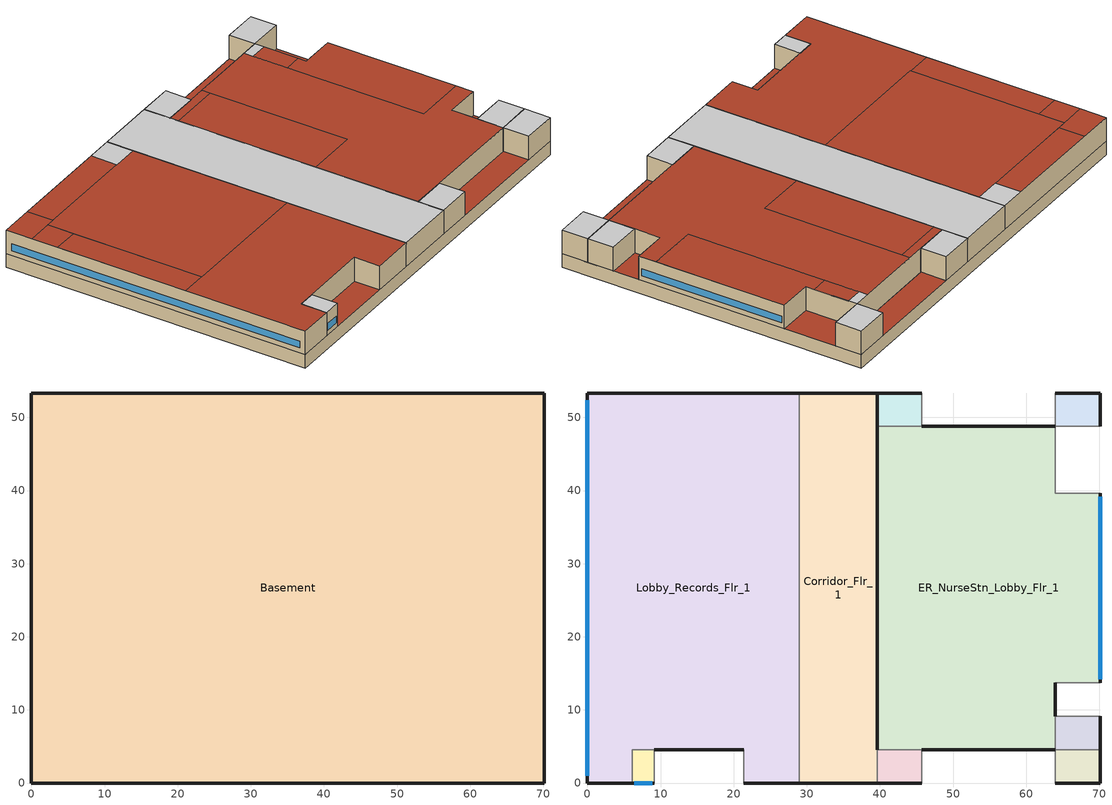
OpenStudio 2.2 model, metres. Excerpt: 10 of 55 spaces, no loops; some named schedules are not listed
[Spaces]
Basement
 floor ground (Basement Floor construction): 70.1,53.34 70.1,0 0,0 0,53.34 z-2.44
 wall ground (Basement Wall construction): 70.1,53.34 0,53.34 0,0 70.1,0 70.1,53.34 z-2.44:0
 ceiling adiabatic (Floor Adiabatic construction): 39.62,0 39.62,53.34 28.96,53.34 28.96,0 z0
 roof outside: 70.1,4.57 70.1,9.14 64.01,9.14 64.01,4.57 z0; 9.14,0 9.14,4.57 6.1,4.57 6.1,0 z0; 45.72,0 45.72,4.57 39.62,4.57 39.62,0 z0; 28.96,0 28.96,53.34 0,53.34 0,0 6.1,0 6.1,4.57 9.14,4.57 21.34,4.57 21.34,0 z0; 45.72,48.77 45.72,53.34 39.62,53.34 39.62,48.77 z0; 70.1,48.77 70.1,53.34 64.01,53.34 64.01,48.77 z0; 70.1,0 70.1,4.57 64.01,4.57 64.01,0 z0; 64.01,4.57 64.01,13.72 70.1,13.72 70.1,39.62 64.01,39.62 64.01,48.77 39.62,48.77 39.62,4.57 45.72,4.57 z0; 64.01,0 64.01,4.57 45.72,4.57 45.72,0 z0; 64.01,48.77 64.01,53.34 45.72,53.34 45.72,48.77 z0; 70.1,39.62 70.1,48.77 64.01,48.77 64.01,39.62 z0; 70.1,9.14 70.1,13.72 64.01,13.72 64.01,9.14 z0; 21.34,0 21.34,4.57 9.14,4.57 9.14,0 z0
ER_Exam3_Mult4_Flr_1
 floor adiabatic (Floor Adiabatic construction): 70.1,9.14 70.1,4.57 64.01,4.57 64.01,9.14 z0
 wall outside: 70.1,4.57 70.1,9.14 z0:4.27
 wall adiabatic (Wall Adiabatic construction): 70.1,9.14 64.01,9.14 64.01,4.57 z0:4.27
 wall to ER_Trauma1_Flr_1: 64.01,4.57 70.1,4.57 z0:4.27
 ceiling adiabatic (Floor Adiabatic construction): 70.1,4.57 70.1,9.14 64.01,9.14 64.01,4.57 z4.27
Corridor_Flr_1
 floor adiabatic (Floor Adiabatic construction): 39.62,53.34 39.62,0 28.96,0 28.96,53.34 z0
 wall outside: 28.96,0 39.62,0 / 39.62,4.57 39.62,48.77 39.62,53.34 28.96,53.34 z0:4.27
 wall to Lobby_Records_Flr_1: 28.96,53.34 28.96,15.24 28.96,0 z0:4.27
 wall adiabatic (Wall Adiabatic construction): 39.62,0 39.62,4.57 z0:4.27
 ceiling to Corridor_Flr_2: 39.62,0 39.62,53.34 28.96,53.34 28.96,0 z4.27
ER_NurseStn_Lobby_Flr_1
 floor adiabatic (Floor Adiabatic construction): 64.01,48.77 64.01,39.62 70.1,39.62 70.1,13.72 64.01,13.72 64.01,4.57 45.72,4.57 39.62,4.57 39.62,48.77 z0
 wall outside: 70.1,13.72 70.1,39.62 / 64.01,9.14 64.01,13.72 / 45.72,4.57 64.01,4.57 / 64.01,48.77 45.72,48.77 z0:4.27
 wall adiabatic (Wall Adiabatic construction): 45.72,48.77 39.62,48.77 39.62,4.57 45.72,4.57 / 64.01,13.72 70.1,13.72 / 70.1,39.62 64.01,39.62 64.01,48.77 / 64.01,4.57 64.01,9.14 z0:4.27
 window: 70.1,14.2 70.1,39.14 z0.91:2.13
 ceiling adiabatic (Floor Adiabatic construction): 64.01,47.24 64.01,48.77 60.96,48.77 60.96,47.24 z4.27
 roof outside: 48.77,22.86 48.77,47.24 39.62,47.24 39.62,22.86 z4.27; 64.01,4.57 64.01,13.72 70.1,13.72 70.1,16.76 60.96,16.76 60.96,48.77 48.77,48.77 48.77,22.86 39.62,22.86 39.62,4.57 z4.27; 64.01,41.15 64.01,47.24 60.96,47.24 60.96,41.15 z4.27; 48.77,47.24 48.77,48.77 45.72,48.77 39.62,48.77 39.62,47.24 z4.27; 70.1,16.76 70.1,39.62 64.01,39.62 64.01,41.15 60.96,41.15 60.96,16.76 z4.27
ER_Trauma2_Flr_1
 floor adiabatic (Floor Adiabatic construction): 70.1,53.34 70.1,48.77 64.01,48.77 64.01,53.34 z0
 wall outside: 70.1,48.77 70.1,53.34 64.01,53.34 z0:4.27
 wall adiabatic (Wall Adiabatic construction): 64.01,53.34 64.01,48.77 70.1,48.77 z0:4.27
 ceiling adiabatic (Floor Adiabatic construction): 70.1,48.77 70.1,53.34 64.01,53.34 64.01,48.77 z4.27
ER_Exam1_Mult4_Flr_1
 floor adiabatic (Floor Adiabatic construction): 45.72,4.57 45.72,0 39.62,0 39.62,4.57 z0
 wall outside: 39.62,0 45.72,0 z0:4.27
 wall adiabatic (Wall Adiabatic construction): 45.72,0 45.72,4.57 39.62,4.57 39.62,0 z0:4.27
 ceiling adiabatic (Floor Adiabatic construction): 45.72,0 45.72,4.57 39.62,4.57 39.62,0 z4.27
Lobby_Records_Flr_1
 floor adiabatic (Floor Adiabatic construction): 28.96,53.34 28.96,0 21.34,0 21.34,4.57 9.14,4.57 6.1,4.57 6.1,0 0,0 0,53.34 z0
 wall outside: 28.96,53.34 0,53.34 0,0 6.1,0 / 21.34,0 28.96,0 / 9.14,4.57 21.34,4.57 z0:4.27
 wall adiabatic (Wall Adiabatic construction): 6.1,4.57 9.14,4.57 / 21.34,4.57 21.34,0 z0:4.27
 wall to Office1_Mult4_Flr_1: 6.1,0 6.1,4.57 z0:4.27
 window: 0,52.34 0,1 z0.91:2.13
 ceiling adiabatic (Floor Adiabatic construction): 28.96,48.77 28.96,53.34 24.38,53.34 24.38,48.77 z4.27
 roof outside: 6.1,48.77 6.1,53.34 0,53.34 0,48.77 z4.27; 28.96,21.34 28.96,48.77 4.57,48.77 4.57,21.34 z4.27; 4.57,44.2 4.57,48.77 0,48.77 0,44.2 z4.27; 24.38,48.77 24.38,53.34 6.1,53.34 6.1,48.77 z4.27; 28.96,0 28.96,21.34 0,21.34 0,0 6.1,0 6.1,4.57 21.34,4.57 21.34,0 z4.27; 4.57,21.34 4.57,44.2 0,44.2 0,21.34 z4.27
Office1_Mult4_Flr_1
 floor adiabatic (Floor Adiabatic construction): 9.14,4.57 9.14,0 6.1,0 6.1,4.57 z0
 wall outside: 6.1,0 9.14,0 z0:4.27
 wall adiabatic (Wall Adiabatic construction): 9.14,0 9.14,4.57 6.1,4.57 z0:4.27
 window: 6.41,0 8.84,0 z0.91:2.13
 ceiling adiabatic (Floor Adiabatic construction): 9.14,0 9.14,4.57 6.1,4.57 6.1,0 z4.27
ER_Triage_Mult4_Flr_1
 floor adiabatic (Floor Adiabatic construction): 45.72,53.34 45.72,48.77 39.62,48.77 39.62,53.34 z0
 wall outside: 45.72,53.34 39.62,53.34 z0:4.27
 wall adiabatic (Wall Adiabatic construction): 39.62,53.34 39.62,48.77 45.72,48.77 45.72,53.34 z0:4.27
 ceiling adiabatic (Floor Adiabatic construction): 45.72,48.77 45.72,53.34 39.62,53.34 39.62,48.77 z4.27
ER_Trauma1_Flr_1
 floor adiabatic (Floor Adiabatic construction): 70.1,4.57 70.1,0 64.01,0 64.01,4.57 z0
 wall outside: 64.01,0 70.1,0 70.1,4.57 z0:4.27
 wall adiabatic (Wall Adiabatic construction): 64.01,4.57 64.01,0 z0:4.27
 ceiling adiabatic (Floor Adiabatic construction): 70.1,0 70.1,4.57 64.01,4.57 64.01,0 z4.27
[ClimateZones]
Climate Zone Institution Name 1=ASHRAE; Climate Zone Document Name 1=ANSI/ASHRAE Standard 169; Climate Zone Document Year 1=2006; Climate Zone Value 1=1A; Climate Zone Institution Name 2=CEC; Climate Zone Document Name 2=California Climate Zone Descriptions; Climate Zone Document Year 2=1995
[Building]
-Hospital-ASHRAE 169-2006-1A created: 2017-11-09 21:41:09 +0000: Default Construction Set=90.1-2004 - Hospital - ASHRAE 169-2006-1A; Standards Number of Stories=6; Standards Number of Above Ground Stories=1; Standards Building Type=Hospital
[Site]
Miami Intl Ap_FL_USA: Latitude {deg}=25.82; Longitude {deg}=-80.3; Time Zone {hr}=-5; Elevation {m}=11; Terrain=City
[Site:WaterMainsTemperature]
Calculation Method=Correlation; Annual Average Outdoor Air Temperature {C}=24.4917; Maximum Difference In Monthly Average Outdoor Air Temperatures {deltaC}=8.7
[SizingPeriod:DesignDay] Barometric Pressure {Pa}=101193; Sky Clearness=0; Rain Indicator=0; Snow Indicator=0; Day of Month=21; Daylight Saving Time Indicator=0; Humidity Indicating Type=Wetbulb; Dry-Bulb Temperature Range Modifier Type=DefaultMultipliers
Name | Maximum Dry-Bulb Temperature {C} | Daily Dry-Bulb Temperature Range {deltaC} | Humidity Indicating Conditions at Maximum Dry-Bulb | Wind Speed {m/s} | Wind Direction {deg} | Month | Day Type | Solar Model Indicator | ASHRAE Taub | ASHRAE Taud
Miami Intl Ap Ann Htg 99.6% Condns DB | 8.7 | 0 | 8.7 | 3.8 | 340 | 1 | WinterDesignDay | ASHRAEClearSky
Miami Intl Ap Ann Clg .4% Condns DB=>MWB | 33.2 | 6.7 | 25.3 | 4.5 | 140 | 7 | SummerDesignDay | ASHRAETau | 0.528 | 1.905
[Site:GroundTemperature:BuildingSurface]
19.527, 19.502, 19.536, 19.598, 20.002, 21.64, 22.225, 22.375, 21.449, 20.121, 19.802, 19.633
[Material:NoMass] Thermal Absorptance=0.9; Solar Absorptance=0.7
Name | Roughness | Thermal Resistance {m2-K/W} | Visible Absorptance
CP02 CARPET PAD | VeryRough | 0.21648 | 0.8
Nonres_Floor_Insulation | MediumSmooth | 2.88292 | 0.7
Typical Insulation R-0.54; Typical Insulation R-0.54 1 | Smooth | 0.0945033 | 0.7
Typical Carpet Pad | Smooth | 0.21648 | 0.8
Typical Insulation R-14.76 | Smooth | 2.59864 | 0.7
Typical Insulation R-0.58 | Smooth | 0.101875 | 0.7
[Material]
Name | Roughness | Thickness {m} | Conductivity {W/m-K} | Density {kg/m3} | Specific Heat {J/kg-K} | Thermal Absorptance | Solar Absorptance | Visible Absorptance
100mm Normalweight concrete floor | MediumSmooth | 0.1016 | 2.31 | 2322 | 832
G01 13mm gypsum board | Smooth | 0.0127 | 0.16 | 800 | 1090 | 0.9 | 0.7 | 0.5
M10 200mm concrete block basement wall | MediumRough | 0.2032 | 1.326 | 1842 | 912
4 in. Normalweight Concrete Floor | MediumRough | 0.1016 | 2.31 | 2322 | 832 | 0.9 | 0.7 | 0.7
1IN Stucco | Smooth | 0.0253 | 0.6918 | 1858 | 837 | 0.9 | 0.7 | 0.92
8IN CONCRETE HW RefBldg | Rough | 0.2032 | 1.311 | 2240 | 836.8 | 0.9 | 0.7 | 0.7
1/2IN Gypsum | Smooth | 0.0127 | 0.16 | 784.9 | 830 | 0.9 | 0.4 | 0.4
Roof Membrane | VeryRough | 0.0095 | 0.16 | 1121.29 | 1460 | 0.9 | 0.7 | 0.7
Metal Roof Surface; F08 Metal surface | Smooth | 0.0008 | 45.28 | 7824 | 500 | 0.9 | 0.7 | 0.7
6 in. Normalweight Concrete Floor | MediumRough | 0.1524 | 2.31 | 2322 | 832 | 0.9 | 0.7 | 0.7
8 in. Concrete Block Basement Wall | MediumRough | 0.2032 | 1.326 | 1842 | 912 | 0.9 | 0.7 | 0.7
G05 25mm wood | MediumSmooth | 0.0254 | 0.15 | 608 | 1630 | 0.9 | 0.5 | 0.5
[Construction]
Floor Adiabatic construction: CP02 CARPET PAD, 100mm Normalweight concrete floor, Nonres_Floor_Insulation
Wall Adiabatic construction; Typical Interior Wall: G01 13mm gypsum board, G01 13mm gypsum board
Basement Wall construction: M10 200mm concrete block basement wall
Basement Floor construction: M10 200mm concrete block basement wall, CP02 CARPET PAD
Typical Insulated Exterior Mass Floor R-3.11: Typical Insulation R-0.54, 4 in. Normalweight Concrete Floor, Typical Carpet Pad
Typical Insulated Exterior Mass Wall: 1IN Stucco, 8IN CONCRETE HW RefBldg, Typical Insulation R-14.76, 1/2IN Gypsum
Typical IEAD Roof R-15.87: Roof Membrane, Typical Insulation R-14.76, Metal Roof Surface
Typical Interior Floor: 100mm Normalweight concrete floor, CP02 CARPET PAD
Typical Interior Ceiling: CP02 CARPET PAD, 100mm Normalweight concrete floor
Typical Insulated Carpeted 6in Slab Floor: 6 in. Normalweight Concrete Floor, Typical Carpet Pad
Typical Insulated Basement Mass Wall: 8 in. Concrete Block Basement Wall
U 1.22 SHGC 0.25 Sgl Elec Ref Colored 6mm: ECREF-1 COLORED 6MM
Typical Insulated Metal Door R-1.43: F08 Metal surface, Typical Insulation R-0.58
Typical Overhead Door: Typical Insulation R-0.54 1
U 1.98 SHGC 0.36 Sgl Ref-B-H Clr 6mm: REF B CLEAR HI 6MM
Typical Interior Window: Clear 3mm
Typical Interior Door; Typical Interior Partition: G05 25mm wood
InteriorFurnishings: Std Wood 6inch
[DefaultConstructionSet]
90.1-2004 - Hospital - ASHRAE 169-2006-1A: Default Exterior Surface Constructions=Default Surface Constructions 1; Default Interior Surface Constructions=Default Surface Constructions 2; Default Ground Contact Surface Constructions=Default Surface Constructions 3; Default Exterior SubSurface Constructions=Default Sub Surface Constructions 1; Default Interior SubSurface Constructions=Default Sub Surface Constructions 2; Interior Partition Construction=Typical Interior Partition
[DefaultSurfaceConstructions]
Name | Floor Construction | Wall Construction | Roof Ceiling Construction
Default Surface Constructions 1 | Typical Insulated Exterior Mass Floor R-3.11 | Typical Insulated Exterior Mass Wall | Typical IEAD Roof R-15.87
Default Surface Constructions 2 | Typical Interior Floor | Typical Interior Wall | Typical Interior Ceiling
Default Surface Constructions 3 | Typical Insulated Carpeted 6in Slab Floor | Typical Insulated Basement Mass Wall
[DefaultSubSurfaceConstructions]
Name | Fixed Window Construction | Operable Window Construction | Door Construction | Overhead Door Construction | Skylight Construction | Tubular Daylight Dome Construction | Tubular Daylight Diffuser Construction
Default Sub Surface Constructions 1 | U 1.22 SHGC 0.25 Sgl Elec Ref Colored 6mm | U 1.22 SHGC 0.25 Sgl Elec Ref Colored 6mm | Typical Insulated Metal Door R-1.43 | Typical Overhead Door | U 1.98 SHGC 0.36 Sgl Ref-B-H Clr 6mm | Typical Interior Window | Typical Interior Window
Default Sub Surface Constructions 2 | Typical Interior Window | Typical Interior Window | Typical Interior Door
[WindowMaterial:Glazing] Optical Data Type=SpectralAverage; Infrared Transmittance at Normal Incidence=0; Front Side Infrared Hemispherical Emissivity=0.84; Conductivity {W/m-K}=0.9; Dirt Correction Factor for Solar and Visible Transmittance=1; Solar Diffusing=No
Name | Thickness {m} | Solar Transmittance at Normal Incidence | Front Side Solar Reflectance at Normal Incidence | Back Side Solar Reflectance at Normal Incidence | Visible Transmittance at Normal Incidence | Front Side Visible Reflectance at Normal Incidence | Back Side Visible Reflectance at Normal Incidence | Back Side Infrared Hemispherical Emissivity
ECREF-1 COLORED 6MM | 0.006 | 0.099 | 0.219 | 0.219 | 0.155 | 0.073 | 0.073 | 0.84
REF B CLEAR HI 6MM | 0.006 | 0.24 | 0.16 | 0.32 | 0.3 | 0.16 | 0.29 | 0.6
Clear 3mm | 0.003 | 0.837 | 0.075 | 0.075 | 0.898 | 0.081 | 0.081 | 0.84
[Space] Part of Total Floor Area=Yes
Name | Space Type | Building Story | Thermal Zone
ER_Exam3_Mult4_Flr_1 | Hospital ER_Exam | Building Story 2 | ER_Exam3_Mult4_Flr_1 ZN
ER_Trauma1_Flr_1 | Hospital ER_Trauma | Building Story 2 | ER_Trauma1_Flr_1 ZN
Corridor_Flr_1 | Hospital Corridor | Building Story 2 | Corridor_Flr_1 ZN
ER_NurseStn_Lobby_Flr_1 | Hospital ER_NurseStn | Building Story 2 | ER_NurseStn_Lobby_Flr_1 ZN
ER_Trauma2_Flr_1 | Hospital ER_Trauma | Building Story 2 | ER_Trauma2_Flr_1 ZN
ER_Exam1_Mult4_Flr_1 | Hospital ER_Exam | Building Story 2 | ER_Exam1_Mult4_Flr_1 ZN
Lobby_Records_Flr_1 | Hospital Lobby | Building Story 2 | Lobby_Records_Flr_1 ZN
Office1_Mult4_Flr_1 | Hospital Office | Building Story 2 | Office1_Mult4_Flr_1 ZN
Basement | Hospital Basement | Building Story 1 | Basement ZN
ER_Triage_Mult4_Flr_1 | Hospital ER_Triage | Building Story 2 | ER_Triage_Mult4_Flr_1 ZN
[BuildingStory]
Name | Nominal Z Coordinate {m}
Building Story 1 | -2.439
Building Story 2 | 0
[SpaceType] Standards Building Type=Hospital
Name | Default Schedule Set | Design Specification Outdoor Air Object | Standards Space Type
Hospital Corridor | Hospital Corridor Schedule Set | Hospital Corridor Ventilation | Corridor
Hospital ER_Exam | Hospital ER_Exam Schedule Set | Hospital ER_Exam Ventilation | ER_Exam
Hospital ER_NurseStn | Hospital ER_NurseStn Schedule Set | Hospital ER_NurseStn Ventilation | ER_NurseStn
Hospital ER_Trauma | Hospital ER_Trauma Schedule Set | Hospital ER_Trauma Ventilation | ER_Trauma
Hospital ER_Triage | Hospital ER_Triage Schedule Set | Hospital ER_Triage Ventilation | ER_Triage
Hospital Lobby | Hospital Lobby Schedule Set | Hospital Lobby Ventilation | Lobby
Hospital Office | Hospital Office Schedule Set | Hospital Office Ventilation | Office
Hospital Basement | Hospital Basement Schedule Set | Hospital Basement Ventilation | Basement
[People:Definition] Number of People Calculation Method=People/Area; Fraction Radiant=0.3
Name | People per Space Floor Area {person/m2}
Hospital Corridor People Definition | 0.0107639
Hospital ER_Exam People Definition; Hospital ER_Trauma People Definition | 0.215278
Hospital ER_NurseStn People Definition | 0.0143483
Hospital Lobby People Definition | 0.0768543
Hospital Office People Definition | 0.0752397
[People] Work Efficiency Schedule=Work Efficiency Schedule; Clothing Insulation Schedule=Clothing Schedule; Air Velocity Schedule=Air Velocity Schedule
Name | People Definition | Space or SpaceType
Hospital Basement People | Hospital Basement People Definition | Hospital Basement
Hospital Corridor People | Hospital Corridor People Definition | Hospital Corridor
Hospital ER_Exam People | Hospital ER_Exam People Definition | Hospital ER_Exam
Hospital ER_NurseStn People | Hospital ER_NurseStn People Definition | Hospital ER_NurseStn
Hospital ER_Trauma People | Hospital ER_Trauma People Definition | Hospital ER_Trauma
Hospital ER_Triage People | Hospital ER_Triage People Definition | Hospital ER_Triage
Hospital Lobby People | Hospital Lobby People Definition | Hospital Lobby
Hospital Office People | Hospital Office People Definition | Hospital Office
[Lights:Definition] Design Level Calculation Method=Watts/Area; Fraction Radiant=0.7; Fraction Visible=0.2
Name | Watts per Space Floor Area {W/m2}
Hospital Corridor Lights Definition; Hospital ER_NurseStn Lights Definition | 10.7639
Hospital ER_Exam Lights Definition; Hospital ER_Trauma Lights Definition | 29.0626
Hospital Lobby Lights Definition | 13.9931
[Lights]
Name | Lights Definition | Space or SpaceType
Hospital Basement Lights | Hospital Basement Lights Definition | Hospital Basement
Hospital Corridor Lights | Hospital Corridor Lights Definition | Hospital Corridor
Hospital ER_Exam Lights | Hospital ER_Exam Lights Definition | Hospital ER_Exam
Hospital ER_NurseStn Lights | Hospital ER_NurseStn Lights Definition | Hospital ER_NurseStn
Hospital ER_Trauma Lights | Hospital ER_Trauma Lights Definition | Hospital ER_Trauma
Hospital ER_Triage Lights | Hospital ER_Triage Lights Definition | Hospital ER_Triage
Hospital Lobby Lights | Hospital Lobby Lights Definition | Hospital Lobby
Hospital Office Lights | Hospital Office Lights Definition | Hospital Office
[ElectricEquipment:Definition] Design Level Calculation Method=Watts/Area; Fraction Radiant=0.5
Name | Watts per Space Floor Area {W/m2}
Hospital ER_Exam Elec Equip Definition | 16.1459
Hospital ER_NurseStn Elec Equip Definition | 14.6389
Hospital ER_Trauma Elec Equip Definition | 43.0556
Hospital Lobby Elec Equip Definition | 1.07639
[ElectricEquipment]
Name | Electric Equipment Definition | Space or SpaceType
Hospital Basement Elec Equip | Hospital Basement Elec Equip Definition | Hospital Basement
Hospital ER_Exam Elec Equip | Hospital ER_Exam Elec Equip Definition | Hospital ER_Exam
Hospital ER_NurseStn Elec Equip | Hospital ER_NurseStn Elec Equip Definition | Hospital ER_NurseStn
Hospital ER_Trauma Elec Equip | Hospital ER_Trauma Elec Equip Definition | Hospital ER_Trauma
Hospital ER_Triage Elec Equip | Hospital ER_Triage Elec Equip Definition | Hospital ER_Triage
Hospital Lobby Elec Equip | Hospital Lobby Elec Equip Definition | Hospital Lobby
Hospital Office Elec Equip | Hospital Office Elec Equip Definition | Hospital Office
[DesignSpecification:OutdoorAir] Outdoor Air Method=Sum; Outdoor Air Flow per Person {m3/s-person}=0; Outdoor Air Flow Rate {m3/s}=0; Outdoor Air Flow Air Changes per Hour {1/hr}=0
Name | Outdoor Air Flow per Floor Area {m3/s-m2}
Hospital Basement Ventilation | 0.00024892
Hospital Corridor Ventilation | 0.000254
Hospital ER_Exam Ventilation; Hospital ER_Trauma Ventilation; Hospital ER_Triage Ventilation | 0.00237128
Hospital ER_NurseStn Ventilation | 0.000101575
Hospital Lobby Ventilation | 0.000544068
Hospital Office Ventilation | 0.000710184
[DefaultScheduleSet] People Activity Level Schedule=Hospital ACTIVITY_SCH; Infiltration Schedule=Hospital INFIL_SCH_PNNL
Name | Number of People Schedule | Lighting Schedule | Electric Equipment Schedule
Hospital Basement Schedule Set | Hospital BLDG_OCC_SCH | Hospital BLDG_LIGHT_OFFICE_BSMT_SCH | Hospital BLDG_EQUIP_SCH
Hospital Corridor Schedule Set | Hospital BLDG_OCC_SCH | Hospital BLDG_LIGHT_CORRIDOR_SCH | Hospital BLDG_EQUIP_SCH
Hospital ER_Exam Schedule Set; Hospital ER_Trauma Schedule Set; Hospital ER_Triage Schedule Set | Hospital BLDG_OCC_EXTD_SCH | Hospital BLDG_LIGHT_EXTD_SCH | Hospital BLDG_EQUIP_EXTD_SCH
Hospital ER_NurseStn Schedule Set | Hospital BLDG_OCC_EXTD_SCH | Hospital BLDG_LIGHT_NURSEFLR1_SCH | Hospital BLDG_EQUIP_EXTD_SCH
Hospital Lobby Schedule Set | Hospital BLDG_OCC_SCH | Hospital BLDG_LIGHT_LOBBYFLR1_SCH | Hospital BLDG_EQUIP_SCH
Hospital Office Schedule Set | Hospital BLDG_OCC_SCH | Hospital BLDG_LIGHT_OFFICE_SCH | Hospital BLDG_EQUIP_SCH
[ThermostatSetpoint:DualSetpoint] Heating Setpoint Temperature Schedule=Hospital HTGSETP_SCH; Cooling Setpoint Temperature Schedule=Hospital CLGSETP_SCH
Hospital Basement Thermostat 1; Hospital Corridor Thermostat 1; Hospital ER_Exam Thermostat 1; Hospital ER_Exam Thermostat 2; Hospital ER_NurseStn Thermostat 1; Hospital ER_Trauma Thermostat 1; Hospital ER_Trauma Thermostat 2; Hospital ER_Triage Thermostat 1; Hospital Lobby Thermostat 1; Hospital Office Thermostat 2
[SpaceInfiltration:DesignFlowRate] Schedule=Hospital INFIL_SCH_PNNL; Design Flow Rate Calculation Method=Flow/ExteriorArea; Constant Term Coefficient=0; Temperature Term Coefficient=0; Velocity Term Coefficient=0.224; Velocity Squared Term Coefficient=0
Name | Space or SpaceType | Flow per Exterior Surface Area {m3/s-m2}
Corridor_Flr_1 Infiltration | Corridor_Flr_1 | 0.00102523
ER_Exam1_Mult4_Flr_1 Infiltration | ER_Exam1_Mult4_Flr_1 | 0.00102523
ER_Exam3_Mult4_Flr_1 Infiltration | ER_Exam3_Mult4_Flr_1 | 0.00102523
ER_NurseStn_Lobby_Flr_1 Infiltration | ER_NurseStn_Lobby_Flr_1 | 0.000193409
ER_Trauma1_Flr_1 Infiltration | ER_Trauma1_Flr_1 | 0.00102523
ER_Trauma2_Flr_1 Infiltration | ER_Trauma2_Flr_1 | 0.00102523
ER_Triage_Mult4_Flr_1 Infiltration | ER_Triage_Mult4_Flr_1 | 0.00102523
Lobby_Records_Flr_1 Infiltration | Lobby_Records_Flr_1 | 0.000247161
Office1_Mult4_Flr_1 Infiltration | Office1_Mult4_Flr_1 | 0.00102523
[InternalMass:Definition]
Internal Mass Definition 1: Construction=InteriorFurnishings; Design Level Calculation Method=SurfaceArea/Area; Surface Area per Space Floor Area=2
[InternalMass] Internal Mass Definition=Internal Mass Definition 1
Name | Space or SpaceType
Basement Mass | Basement
Office1_Mult4_Flr_1 Mass | Office1_Mult4_Flr_1
Lobby_Records_Flr_1 Mass | Lobby_Records_Flr_1
Corridor_Flr_1 Mass | Corridor_Flr_1
ER_NurseStn_Lobby_Flr_1 Mass | ER_NurseStn_Lobby_Flr_1
ER_Exam1_Mult4_Flr_1 Mass | ER_Exam1_Mult4_Flr_1
ER_Trauma1_Flr_1 Mass | ER_Trauma1_Flr_1
ER_Exam3_Mult4_Flr_1 Mass | ER_Exam3_Mult4_Flr_1
ER_Trauma2_Flr_1 Mass | ER_Trauma2_Flr_1
ER_Triage_Mult4_Flr_1 Mass | ER_Triage_Mult4_Flr_1
[ThermalZone] Use Ideal Air Loads=No
Name | Thermostat | Multiplier | Humidistat
Basement ZN | Hospital Basement Thermostat 1
Corridor_Flr_1 ZN | Hospital Corridor Thermostat 1
ER_Exam1_Mult4_Flr_1 ZN | Hospital ER_Exam Thermostat 1 | 4
ER_Exam3_Mult4_Flr_1 ZN | Hospital ER_Exam Thermostat 2 | 4 | Zone Control Humidistat 1
ER_NurseStn_Lobby_Flr_1 ZN | Hospital ER_NurseStn Thermostat 1
ER_Trauma1_Flr_1 ZN | Hospital ER_Trauma Thermostat 1
ER_Trauma2_Flr_1 ZN | Hospital ER_Trauma Thermostat 2
ER_Triage_Mult4_Flr_1 ZN | Hospital ER_Triage Thermostat 1 | 4
Lobby_Records_Flr_1 ZN | Hospital Lobby Thermostat 1
Office1_Mult4_Flr_1 ZN | Hospital Office Thermostat 2 | 5
[ZoneControl:Humidistat]
Zone Control Humidistat 1: Humidifying Relative Humidity Setpoint Schedule=Hospital MinRelHumSetSch; Dehumidifying Relative Humidity Setpoint Schedule=Hospital MaxRelHumSetSch
[Exterior:Lights:Definition]
Name | Design Level {W}
NonDimming Exterior Lights Def | 16636
Fuel equipment 1 Def | 162963
Fuel equipment 2 Def | 1295.2
[Exterior:Lights]
Name | Exterior Lights Definition | Schedule | Control Option
NonDimming Exterior Lights Def | NonDimming Exterior Lights Def | Hospital Exterior_Lgt_ALWAYS_ON | AstronomicalClock
Fuel equipment 1 | Fuel equipment 1 Def | Hospital BLDG_ELEVATORS | ScheduleNameOnly
Fuel equipment 2 | Fuel equipment 2 Def | Hospital ELEV_LIGHT_FAN_SCH_ADD_DF | ScheduleNameOnly
